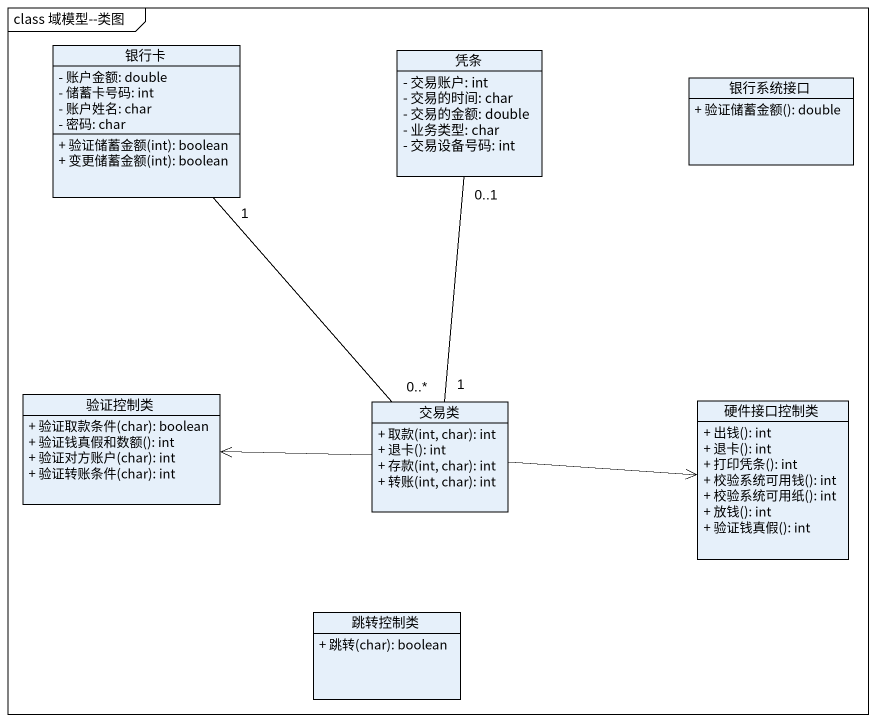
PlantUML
@startuml
mainframe class 域模型--类图
hide circle
hide empty members
skinparam classAttributeIconSize 0
class 银行卡 {
  - 账户金额: double
  - 储蓄卡号码: int
  - 账户姓名: char
  - 密码: char
  + 验证储蓄金额(int): boolean
  + 变更储蓄金额(int): boolean
}
class 凭条 {
  - 交易账户: int
  - 交易的时间: char
  - 交易的金额: double
  - 业务类型: char
  - 交易设备号码: int
}
class 银行系统接口 {
  + 验证储蓄金额(): double
}
class 验证控制类 {
  + 验证取款条件(char): boolean
  + 验证钱真假和数额(): int
  + 验证对方账户(char): int
  + 验证转账条件(char): int
}
class 交易类 {
  + 取款(int, char): int
  + 退卡(): int
  + 存款(int, char): int
  + 转账(int, char): int
}
class 硬件接口控制类 {
  + 出钱(): int
  + 退卡(): int
  + 打印凭条(): int
  + 校验系统可用钱(): int
  + 校验系统可用纸(): int
  + 放钱(): int
  + 验证钱真假(): int
}
class 跳转控制类 {
  + 跳转(char): boolean
}
银行卡 "1" -- "0..*" 交易类
交易类 "1" -up- "0..1" 凭条
交易类 -left-> 验证控制类
交易类 -right-> 硬件接口控制类
@enduml
